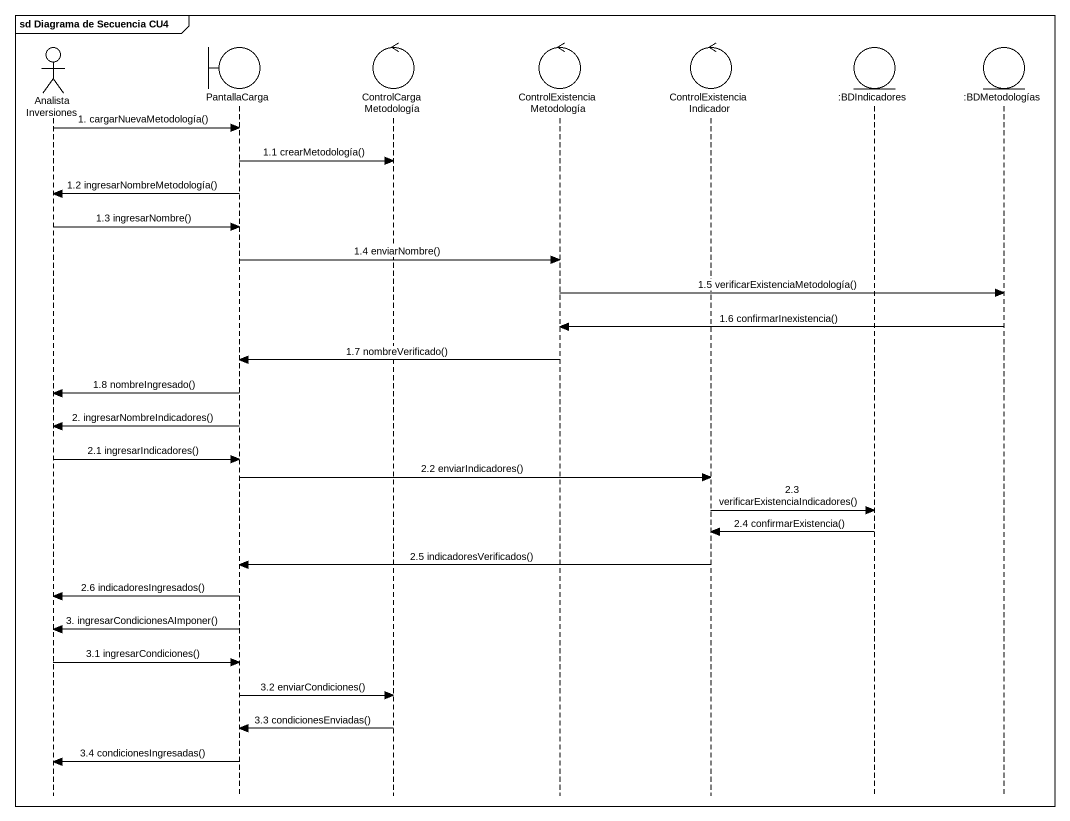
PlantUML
@startuml
mainframe sd Diagrama de Secuencia CU4
hide footbox
actor "Analista Inversiones" as Analista_Inversiones
boundary PantallaCarga
control ControlCargaMetodología
control ControlExistenciaMetodología
control ControlExistenciaIndicador
entity ":BDIndicadores" as BDIndicadores
entity ":BDMetodologías" as BDMetodologías

Analista_Inversiones -> PantallaCarga : 1. cargarNuevaMetodología()
PantallaCarga -> ControlCargaMetodología : 1.1 crearMetodología()
PantallaCarga -> Analista_Inversiones : 1.2 ingresarNombreMetodología()
Analista_Inversiones -> PantallaCarga : 1.3 ingresarNombre()
PantallaCarga -> ControlExistenciaMetodología : 1.4 enviarNombre()
ControlExistenciaMetodología -> BDMetodologías : 1.5 verificarExistenciaMetodología()
BDMetodologías -> ControlExistenciaMetodología : 1.6 confirmarInexistencia()
ControlExistenciaMetodología -> PantallaCarga : 1.7 nombreVerificado()
PantallaCarga -> Analista_Inversiones : 1.8 nombreIngresado()
PantallaCarga -> Analista_Inversiones : 2. ingresarNombreIndicadores()
Analista_Inversiones -> PantallaCarga : 2.1 ingresarIndicadores()
PantallaCarga -> ControlExistenciaIndicador : 2.2 enviarIndicadores()
ControlExistenciaIndicador -> BDIndicadores : 2.3 verificarExistenciaIndicadores()
BDIndicadores -> ControlExistenciaIndicador : 2.4 confirmarExistencia()
ControlExistenciaIndicador -> PantallaCarga : 2.5 indicadoresVerificados()
PantallaCarga -> Analista_Inversiones : 2.6 indicadoresIngresados()
PantallaCarga -> Analista_Inversiones : 3. ingresarCondicionesAImponer()
Analista_Inversiones -> PantallaCarga : 3.1 ingresarCondiciones()
PantallaCarga -> ControlCargaMetodología : 3.2 enviarCondiciones()
ControlCargaMetodología -> PantallaCarga : 3.3 condicionesEnviadas()
PantallaCarga -> Analista_Inversiones : 3.4 condicionesIngresadas()
@enduml
